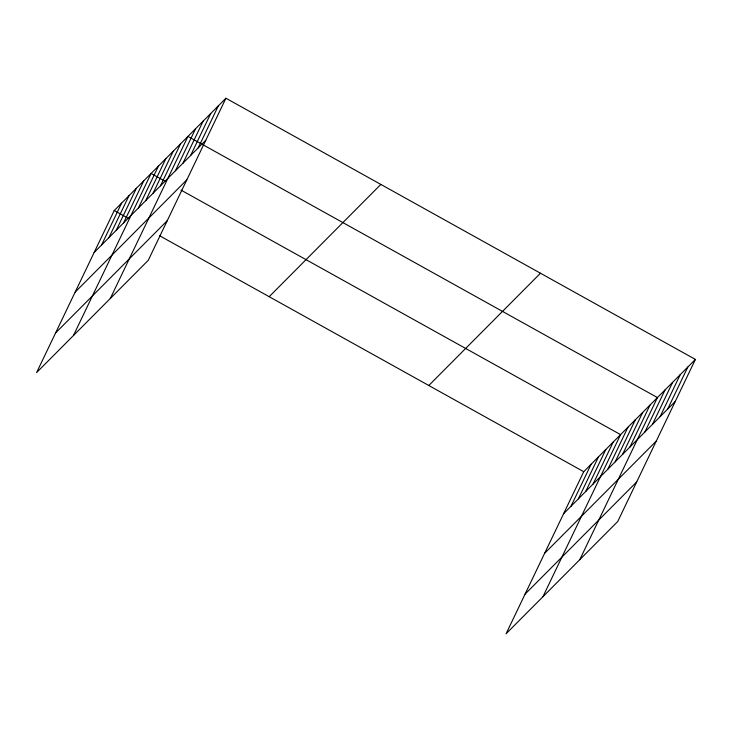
<?xml version="1.0" encoding="UTF-8"?>
<svg xmlns="http://www.w3.org/2000/svg" width="732" height="732" viewBox="0 0 732 732"><rect width="100%" height="100%" fill="white"/><g stroke="black" fill="none" stroke-linecap="round" stroke-linejoin="round"><path stroke-width="1.1" d="M225.923 98.234L114.256 210.505L36.6 372.579L148.267 260.308L225.923 98.234L695.4 359.421L617.744 521.495L506.077 633.766L583.733 471.692L695.4 359.421M101.501 245.101L121.622 203.093M108.867 237.69L128.997 195.682M116.242 230.287L136.362 188.28M123.607 222.876L143.737 180.868M73.447 335.531L151.103 173.457L165.542 181.481M138.348 208.053L158.478 166.045M145.714 200.641L165.844 158.634M153.089 193.23L173.219 151.222M160.454 185.827L180.584 143.82M110.303 298.482L187.959 136.408L657.437 397.586L579.781 559.669M175.424 170.776L195.545 128.768M183.018 163.145L203.139 121.137M190.604 155.513L210.734 113.506M198.198 147.873L218.328 105.866M570.978 506.288L591.099 464.28M578.344 498.876L598.474 456.869M585.719 491.465L605.84 449.457M593.085 484.053L613.215 442.046M542.924 596.717L620.58 434.643L180.932 190.055M607.825 469.239L627.955 427.232M615.2 461.828L635.321 419.82M622.566 454.416L642.696 412.409M629.941 447.005L650.062 404.997M644.901 431.962L665.022 389.955M652.496 424.331L672.617 382.324M660.09 416.691L680.211 374.683M667.676 409.06L687.806 367.052M94.126 252.513L205.793 140.242M75.14 292.132L186.806 179.862M55.586 332.959L167.253 220.689M269.184 296.698L380.85 184.427M428.806 385.499L540.472 273.228M563.603 513.699L675.27 401.429M544.626 553.319L656.293 441.048M525.064 594.146L636.73 481.876M114.256 210.505L128.686 218.539M159.485 235.667L583.733 471.692"/></g></svg>
